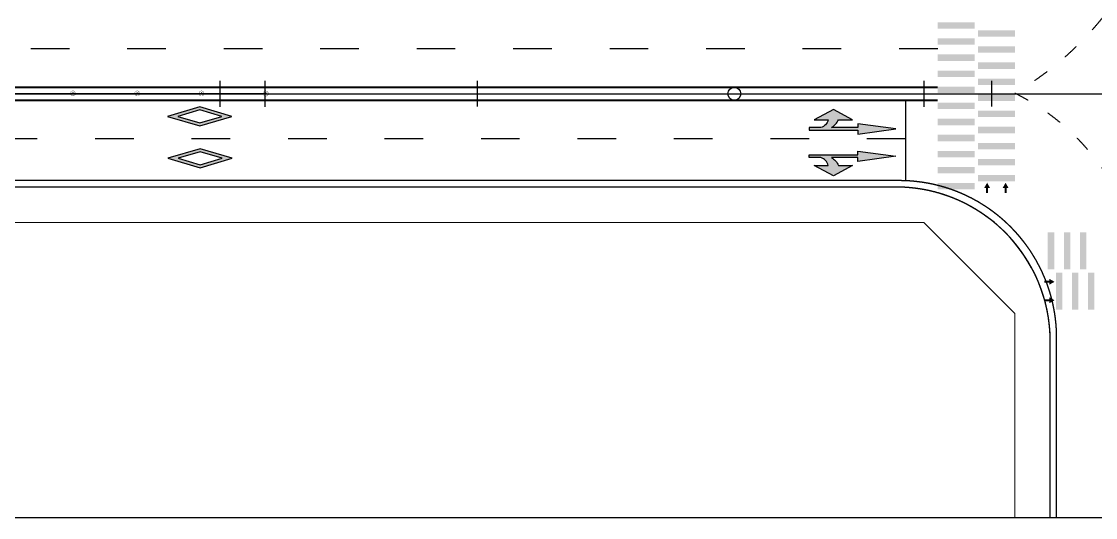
# Model space of a CAD drawing. Header units: millimetres. Extents: x -58335 to 291665, y -66693 to 213307.
# Drawn here: x 127654 to 211154, y -66693 to -28127 of the extents above; entities that cross this region are included whole.
import ezdxf
from ezdxf.xclip import XClip

# ---------------------------------------------------------------- set-up
doc = ezdxf.new("R2010")
doc.units = ezdxf.units.MM
doc.header["$LTSCALE"] = 1000
doc.header["$XCLIPFRAME"] = 0
doc.linetypes.add('X-SITE$0$ACAD_ISO03W100', pattern=[30, 12, -18])
doc.linetypes.add('X-SITE$0$H1', pattern=[1.5, 1, -0.5])
doc.layers.add('NOPLOT', color=193, linetype='Continuous', plot=False)
for name, color, linetype in [('X-SITE$0$----+0볼라드(신설)', 1, 'Continuous'), ('X-SITE$0$----+0중앙분리대(신설)', 1, 'Continuous'), ('X-SITE$0$-보도선', 7, 'Continuous'), ('X-SITE$0$0-교차로_횡단보도', 7, 'Continuous'), ('X-SITE$0$0-노면표시', 7, 'Continuous'), ('X-SITE$0$A-FUR', 252, 'X-SITE$0$H1'), ('X-SITE$0$A-전기충전기', 1, 'Continuous'), ('X-SITE$0$도로중심선', 9, 'Continuous'), ('X-SITE$0$도로체인', 9, 'Continuous'), ('X-SITE$0$차선계획', 7, 'Continuous')]:
    doc.layers.add(name, color=color, linetype=linetype)
for name, color, linetype, lineweight in [('X-SITE$0$--토지이용계획선', 251, 'Continuous', 5), ('X-SITE$0$-교차로 유도선', 7, 'Continuous', 0), ('X-SITE$0$-변경 블럭 외곽-', 252, 'Continuous', 0)]:
    doc.layers.add(name, color=color, linetype=linetype, lineweight=lineweight)

# ---------------------------------------------------------------- blocks, each defined once
blk = doc.blocks.new('X-SITE$0$SITE-2')
at = {"layer": 'X-SITE$0$도로중심선', "color": 252}
blk.add_lwpolyline([(184746.3494462992, 192619.8766052908), (184314.0666754325, 192619.8766571984, 0.4142079704072086), (184297.0669999999, 192602.8766572015), (184297.0669999999, 192435.5697927888, 0.4142179982388057), (184314.0672574644, 192418.5697927907), (184746.3494462992, 192418.569758324)], format="xyb", dxfattribs=at)
at = {"layer": 'X-SITE$0$도로체인', "color": 252}
for p, q in [((184422.7533408216, 192419.5714388382), (184422.7533711115, 192417.5714388384)), ((184426.2637520781, 192419.5697838451), (184426.2637519185, 192417.5697838451)), ((184442.7533408193, 192419.5717417376), (184442.7533711092, 192417.5717417378)), ((184477.4959288856, 192419.5697797603), (184477.4959287261, 192417.5697797603)), ((184482.7533408147, 192419.5723475363), (184482.7533711047, 192417.5723475366))]:
    blk.add_line(p, q, dxfattribs=at)
blk.add_circle((184462.753355962, 192418.5720446371), 0.5, dxfattribs=at)
blk = doc.blocks.new('X-SITE$0$A$C58c92af8')
at = {"layer": 'X-SITE$0$0-노면표시'}
h = blk.add_hatch(color=252, dxfattribs=at)
h.dxf.hatch_style = 1
h.paths.add_polyline_path([(429119.6842179969, 271094.1911467945), (431619.6723752692, 270351.6912206744), (434119.6842179969, 271094.1911467945), (431619.6723752692, 271836.6910729145)])
h.paths.add_polyline_path([(429912.5197454169, 271094.1911467945), (431619.672680445, 271601.2179198002), (433326.8417878821, 271094.1911467945), (431619.672680445, 270587.1643738186)], flags=16)
h = blk.add_hatch(color=252, dxfattribs=at)
edge = h.paths.add_edge_path()
edge.add_line((479908.328093119, 270222.5657765304), (478987.4506326392, 270222.3802740907))
edge.add_line((478987.4506326392, 270222.3802740907), (478987.4914231971, 270019.880277816))
edge.add_line((478987.4914231971, 270019.880277816), (482767.4913469031, 270020.6417253648))
edge.add_line((482767.4913469031, 270020.6417253648), (482767.5525346473, 269716.8917312359))
edge.add_line((482767.5525346473, 269716.8917312359), (485737.4708905891, 270122.4900028144))
edge.add_line((485737.4708905891, 270122.4900028144), (482767.3893666938, 270526.891714934))
edge.add_line((482767.3893666938, 270526.891714934), (482767.4505544379, 270223.1417209243))
edge.add_line((482767.4505544379, 270223.1417209243), (480718.3280778602, 270222.7289437389))
edge.add_arc((479955.2012870604, 271496.6451491538), 1484.999999075879, 300.9232962198686, 333.3404225896325)
edge.add_line((481282.3282094672, 270830.3425684308), (482362.328186579, 270830.5601253246))
edge.add_line((482362.328186579, 270830.5601253246), (480877.1650491431, 271640.2609684502))
edge.add_line((480877.1650491431, 271640.2609684502), (479392.3282476142, 270829.961845014))
edge.add_line((479392.3282476142, 270829.961845014), (480472.328224726, 270830.1794012224))
edge.add_arc((479680.287923629, 270999.8029863206), 809.9999994959517, 286.3516052359677, 347.91211357353694, ccw=False)
h = blk.add_hatch(color=252, dxfattribs=at)
h.dxf.hatch_style = 1
h.paths.add_polyline_path([(429143.8074575141, 267839.9483086502), (431643.7956128791, 267097.4483825599), (434143.8074575141, 267839.9483086502), (431643.7956128791, 268582.4482348)])
h.paths.add_polyline_path([(429936.6429849342, 267839.9483086502), (431643.7959199622, 268346.9750816559), (433350.9650273994, 267839.9483086502), (431643.7959199622, 267332.9215356742)], flags=16)
h = blk.add_hatch(color=252, dxfattribs=at)
edge = h.paths.add_edge_path()
edge.add_line((479908.7972303107, 267893.6559343373), (478987.9197679237, 267893.4704326128))
edge.add_line((478987.9197679237, 267893.4704326128), (478987.8789773658, 268095.9704282319))
edge.add_line((478987.8789773658, 268095.9704282319), (482767.8788991645, 268096.7318743204))
edge.add_line((482767.8788991645, 268096.7318743204), (482767.8177114204, 268400.4818684494))
edge.add_line((482767.8177114204, 268400.4818684494), (485737.899237223, 267996.080156151))
edge.add_line((485737.899237223, 267996.080156151), (482767.9808793738, 267590.4818847214))
edge.add_line((482767.9808793738, 267590.4818847214), (482767.9196916297, 267894.2318787312))
edge.add_line((482767.9196916297, 267894.2318787312), (480718.7972150519, 267893.8191015457))
edge.add_arc((479956.1837240563, 266619.5955491668), 1484.999999355438, 26.682660854001483, 59.099787223765304, ccw=False)
edge.add_line((481283.0420976356, 267286.4327515995), (482363.0420747474, 267286.6503078674))
edge.add_line((482363.0420747474, 267286.6503078674), (480878.2052732185, 266476.3511844014))
edge.add_line((480878.2052732185, 266476.3511844014), (479393.0421357825, 267286.0520281827))
edge.add_line((479393.0421357825, 267286.0520281827), (480473.0421148017, 267286.2695844506))
edge.add_arc((479681.0702152349, 267116.3269126092), 810.0000008741242, 12.11096996948014, 73.67147830704823)
at = {"layer": 'X-SITE$0$--토지이용계획선', "color": 251, "lineweight": 0, "flags": 128}
blk.add_lwpolyline([(487914.811434336, 262848.7581726646), (170441.8732686713, 262848.7994185423, -0.03192193167997125), (162294.7985463813, 263369.4717758631), (131878.1130700782, 267273.219208542, 0.06729011355411171), (116873.4099889472, 267172.1888986563), (57975.08938080817, 258805.3923391139)], format="xyb", dxfattribs=at)
at = {"layer": 'X-SITE$0$--토지이용계획선', "color": 252, "lineweight": 0}
blk.add_lwpolyline([(487914.811434336, 262848.758172605), (494985.8791127875, 255777.6895766889)], dxfattribs=at)
at = {"layer": 'X-SITE$0$-교차로 유도선', "color": 252, "linetype": 'X-SITE$0$ACAD_ISO03W100', "ltscale": 0.1, "flags": 128}
blk.add_lwpolyline([(504937.4783216193, 283833.1618556117, -0.1539089897089894), (494985.8787465766, 272905.1305840944, -0.2095478898976111), (504315.5217881873, 261768.505657438, -0.2894471455761055), (515676.9529557899, 272848.7540338968, -0.2486404513216439), (504937.4783216193, 283833.1618555521)], format="xyb", dxfattribs=at)
at = {"layer": 'X-SITE$0$-변경 블럭 외곽-', "lineweight": 0}
for p, q in [((487914.811424911, 262848.7581626975), (333055.8636798058, 262848.7782807553)), ((494985.8791021854, 255777.6895668355), (487914.811424911, 262848.7581626975)), ((494985.8791021854, 122014.7303550038), (494985.8791021854, 255777.6895668355))]:
    blk.add_line(p, q, dxfattribs=at)
at = {"layer": 'X-SITE$0$-보도선'}
for p, q in [((485735.8806613199, 265598.7584458466), (330263.0510135405, 265598.7786448475)), ((497735.8791022711, 46339.78032289678), (497735.8791022711, 253598.7584458466))]:
    blk.add_line(p, q, dxfattribs=at)
at = {"layer": 'X-SITE$0$-보도선', "color": 252}
blk.add_lwpolyline([(497735.8791127875, 99907.43377653975), (497735.8791127875, 253598.7584557568, 0.4142135243205538), (485735.8806710914, 265598.7584557568), (330263.0510240272, 265598.778654698, 0.1989123842618891), (326020.4098325446, 263841.4196174478), (325027.7694211677, 262848.7793348467)], format="xyb", dxfattribs=at)
at = {"layer": 'X-SITE$0$-보도선'}
blk.add_arc((485735.8791022785, 253598.7584458541), 11999.99999999255, 0, 89.99999255616102, dxfattribs=at)
at = {"layer": 'X-SITE$0$0-교차로_횡단보도', "color": 252}
for points in [[(491860.8787465766, 278411.2584232425), (488985.8787465766, 278411.2584232425), (491860.8787465766, 277911.2584232425), (488985.8787465766, 277911.2584232425)], [(492110.8787465766, 277786.2584232425), (494985.8787465766, 277786.2584232425), (492110.8787465766, 277286.2584232425), (494985.8787465766, 277286.2584232425)], [(491860.8787465766, 277161.2584232425), (488985.8787465766, 277161.2584232425), (491860.8787465766, 276661.2584232425), (488985.8787465766, 276661.2584232425)], [(492110.8787465766, 276536.2584232425), (494985.8787465766, 276536.2584232425), (492110.8787465766, 276036.2584232425), (494985.8787465766, 276036.2584232425)], [(491860.8787465766, 275911.2584232425), (488985.8787465766, 275911.2584232425), (491860.8787465766, 275411.2584232425), (488985.8787465766, 275411.2584232425)], [(492110.8787465766, 275286.2584232425), (494985.8787465766, 275286.2584232425), (492110.8787465766, 274786.2584232425), (494985.8787465766, 274786.2584232425)], [(491860.8787465766, 274661.2584232425), (488985.8787465766, 274661.2584232425), (491860.8787465766, 274161.2584232425), (488985.8787465766, 274161.2584232425)], [(492110.8787465766, 274036.2584232425), (494985.8787465766, 274036.2584232425), (492110.8787465766, 273536.2584232425), (494985.8787465766, 273536.2584232425)], [(491860.8787465766, 273411.2584232425), (488985.8787465766, 273411.2584232425), (491860.8787465766, 272911.2584232425), (488985.8787465766, 272911.2584232425)], [(492110.8787465766, 272786.2584232425), (494985.8787465766, 272786.2584232425), (492110.8787465766, 272286.2584232425), (494985.8787465766, 272286.2584232425)], [(491860.8787465766, 272161.2584232425), (488985.8787465766, 272161.2584232425), (491860.8787465766, 271661.2584232425), (488985.8787465766, 271661.2584232425)], [(492110.8787465766, 271536.2584232425), (494985.8787465766, 271536.2584232425), (492110.8787465766, 271036.2584232425), (494985.8787465766, 271036.2584232425)], [(491860.8787465766, 270911.2584232425), (488985.8787465766, 270911.2584232425), (491860.8787465766, 270411.2584232425), (488985.8787465766, 270411.2584232425)], [(492110.8787465766, 270286.2584232425), (494985.8787465766, 270286.2584232425), (492110.8787465766, 269786.2584232425), (494985.8787465766, 269786.2584232425)], [(491860.8787465766, 269661.2584232425), (488985.8787465766, 269661.2584232425), (491860.8787465766, 269161.2584232425), (488985.8787465766, 269161.2584232425)], [(492110.8787465766, 269036.2584232425), (494985.8787465766, 269036.2584232425), (492110.8787465766, 268536.2584232425), (494985.8787465766, 268536.2584232425)], [(491860.8787465766, 268411.2584232425), (488985.8787465766, 268411.2584232425), (491860.8787465766, 267911.2584232425), (488985.8787465766, 267911.2584232425)], [(492110.8787465766, 267786.2584232425), (494985.8787465766, 267786.2584232425), (492110.8787465766, 267286.2584232425), (494985.8787465766, 267286.2584232425)], [(491860.8787465766, 267161.2584232425), (488985.8787465766, 267161.2584232425), (491860.8787465766, 266661.2584232425), (488985.8787465766, 266661.2584232425)], [(492110.8787465766, 266536.2584232425), (494985.8787465766, 266536.2584232425), (492110.8787465766, 266036.2584232425), (494985.8787465766, 266036.2584232425)], [(491860.8787465766, 265911.2584232425), (488985.8787465766, 265911.2584232425), (491860.8787465766, 265411.2584232425), (488985.8787465766, 265411.2584232425)], [(492829.6287465766, 265936.2584232425), (493054.6287465766, 265536.2584232425), (492604.628748484, 265536.2584232425), (493054.6287465766, 265536.2584232425)], [(492754.628748484, 265536.2584232425), (492754.628748484, 265136.2584232425), (492904.628748484, 265536.2584232425), (492904.628748484, 265136.2584232425)], [(494267.1287465766, 265936.2584232425), (494492.1287465766, 265536.2584232425), (494042.128748484, 265536.2584232425), (494492.1287465766, 265536.2584232425)], [(494192.128748484, 265536.2584232425), (494192.128748484, 265136.2584232425), (494342.128748484, 265536.2584232425), (494342.128748484, 265136.2584232425)], [(497548.3802781776, 259205.404479984), (497548.3802781776, 262080.404479984), (498048.3802781776, 259205.404479984), (498048.3802781776, 262080.404479984)], [(498798.3802781776, 259205.404479984), (498798.3802781776, 262080.404479984), (499298.3802781776, 259205.404479984), (499298.3802781776, 262080.404479984)], [(500048.3802781776, 259205.404479984), (500048.3802781776, 262080.404479984), (500548.3802781776, 259205.404479984), (500548.3802781776, 262080.404479984)], [(498173.3802781776, 258955.404479984), (498173.3802781776, 256080.404479984), (498673.3802781776, 258955.404479984), (498673.3802781776, 256080.404479984)], [(499423.3802781776, 258955.404479984), (499423.3802781776, 256080.404479984), (499923.3802781776, 258955.404479984), (499923.3802781776, 256080.404479984)], [(500673.3802781776, 258955.404479984), (500673.3802781776, 256080.404479984), (501173.3802781776, 258955.404479984), (501173.3802781776, 256080.404479984)], [(497673.3802781776, 258311.6544800436), (497273.3802781776, 258311.6544800436), (497673.3802781776, 258161.6544800436), (497273.3802781776, 258161.6544800436)], [(498073.3802781776, 258236.6544800138), (497673.3802781776, 258011.6544800138), (497673.3802781776, 258461.6544800138), (497673.3802781776, 258011.6544800138)], [(497673.3802781776, 256874.1544800436), (497273.3802781776, 256874.1544800436), (497673.3802781776, 256724.1544800436), (497273.3802781776, 256724.1544800436)], [(498073.3802781776, 256799.1544800138), (497673.3802781776, 256574.1544800138), (497673.3802781776, 257024.1544800138), (497673.3802781776, 256574.1544800138)]]:
    blk.add_solid(points, dxfattribs=at)
at = {"layer": 'X-SITE$0$0-노면표시', "color": 252}
for points in [[(434119.6842179969, 271094.1911467945), (431619.6723752692, 271836.6910729145), (429119.6842179969, 271094.1911467945), (431619.6723752692, 270351.6912206744)], [(433326.8417878821, 271094.1911467945), (431619.672680445, 271601.2179198002), (429912.5197454169, 271094.1911467945), (431619.672680445, 270587.1643738186)], [(434143.8074575141, 267839.9483086502), (431643.7956128791, 268582.4482348), (429143.8074575141, 267839.9483086502), (431643.7956128791, 267097.4483825599)], [(433350.9650273994, 267839.9483086502), (431643.7959199622, 268346.9750816559), (429936.6429849342, 267839.9483086502), (431643.7959199622, 267332.9215356742)]]:
    blk.add_lwpolyline(points, close=True, dxfattribs=at)
for points in [[(479908.328093119, 270222.5657765304), (478987.4506326392, 270222.3802740907), (478987.4914231971, 270019.880277816), (482767.4913469031, 270020.6417253648), (482767.5525346473, 269716.8917312359), (485737.4708905891, 270122.4900028144), (482767.3893666938, 270526.891714934), (482767.4505544379, 270223.1417209243), (480718.3280778602, 270222.7289437389, 0.1423973180341528), (481282.3282094672, 270830.3425684308), (482362.328186579, 270830.5601253246), (480877.1650491431, 271640.2609684502), (479392.3282476142, 270829.961845014), (480472.328224726, 270830.1794012224, -0.2752605111601941)], [(479908.7972303107, 267893.6559343373), (478987.9197679237, 267893.4704326128), (478987.8789773658, 268095.9704282319), (482767.8788991645, 268096.7318743204), (482767.8177114204, 268400.4818684494), (485737.899237223, 267996.080156151), (482767.9808793738, 267590.4818847214), (482767.9196916297, 267894.2318787312), (480718.7972150519, 267893.8191015457, -0.1423973180341528), (481283.0420976356, 267286.4327515995), (482363.0420747474, 267286.6503078674), (480878.2052732185, 266476.3511844014), (479393.0421357825, 267286.0520281827), (480473.0421148017, 267286.2695844506, 0.2752605111601941)]]:
    blk.add_lwpolyline(points, format="xyb", close=True, dxfattribs=at)
at = {"layer": 'X-SITE$0$차선계획', "color": 252, "linetype": 'X-SITE$0$ACAD_ISO03W100', "ltscale": 0.25, "flags": 128}
for points in [[(488985.8787809089, 276348.7580336367), (334166.9486737922, 276348.7781476115)], [(486485.8787465766, 269348.7583583032), (331666.9477639869, 269348.7784723078)]]:
    blk.add_lwpolyline(points, dxfattribs=at)
at = {"layer": 'X-SITE$0$차선계획', "color": 252, "const_width": 150}
for points in [[(488985.8787809089, 273348.7580336367), (331666.9482846931, 273348.7784723078)], [(488985.878716059, 272348.7580335175), (331666.9481549934, 272348.7784723078)]]:
    blk.add_lwpolyline(points, dxfattribs=at)
at = {"layer": 'X-SITE$0$차선계획', "color": 252}
blk.add_lwpolyline([(486485.4947133735, 272348.7583583628), (486475.878754206, 266088.9545144772)], dxfattribs=at)
blk.add_lwpolyline([(498235.8791127875, 99907.43377653975), (498235.8791127875, 253848.7584233319, 0.4142135243198617), (485985.8807054237, 266098.7584233319), (330159.4976907447, 266098.7786681985, 0.1989123842625267), (325740.0797811225, 264268.1963376438), (324320.6626878455, 262848.7794267272)], format="xyb", dxfattribs=at)
at = {"layer": 'X-SITE$0$A-FUR', "ltscale": 10, "xscale": 1000, "yscale": 1000, "zscale": 1000}
blk.add_blockref('X-SITE$0$SITE-2', (-183989581.1208872, -192145721.043155), dxfattribs=at)
blk = doc.blocks.new('X-SITE$0$A$C46AD736B')
at = {"layer": 'X-SITE$0$----+0볼라드(신설)'}
for points, const_width in [([(-0.6892871983291116, 1.511220007494558, 0.8807857789941781), (0.2887401408515871, -1.63570531696314, 1.135349847660945)], 0.1458524483535628), ([(-0.4875321151630487, 1.068884332082234, 0.8807857790371579), (0.2042255999404006, -1.156932661600877, 1.135349847606935)], 0.09723496556904186), ([(-0.2857770320842974, 0.6265486569027416, 0.8807857792030622), (0.1197110589127988, -0.678160006122198, 1.135349847396445)], 0.04861748278452093)]:
    blk.add_lwpolyline(points, format="xyb", close=True, dxfattribs=dict(at, const_width=const_width))
blk.add_lwpolyline([(-0.08402194903464988, 0.1842129814904183, 0.8807857775336092), (0.03519651779788546, -0.1993873506435193, 1.13534984956791)], format="xyb", close=True, dxfattribs=at)

msp = doc.modelspace()

# ---------------------------------------------------------------- linework, layer by layer
at = {"layer": 'NOPLOT'}
msp.add_lwpolyline([(-58335.05098542862, -66693.16486962553), (291664.9490145714, -66693.16486962553), (291664.9490145714, 213306.8351303746), (-58335.05098542862, 213306.8351303746)], close=True, dxfattribs=at)
at = {"layer": 'X-SITE$0$----+0중앙분리대(신설)', "elevation": 2.866404379089567e-10, "flags": 128}
msp.add_lwpolyline([(116653.3371484848, -33716.67165843298), (146653.3371484848, -33726.40126684954)], dxfattribs=at)

# ---------------------------------------------------------------- block references
at = {"layer": 'X-SITE$0$----+0볼라드(신설)', "xscale": 120.4097901352008, "yscale": 120.4097901352008, "zscale": 120.4097901352008}
for p in [(131653.3355707268, -33721.53646213181), (136653.3360966452, -33723.15806370506), (141653.3358336861, -33724.77966502254), (146653.3371484813, -33726.4012668518)]:
    msp.add_blockref('X-SITE$0$A$C46AD736B', p, dxfattribs=at)
at = {"layer": 'X-SITE$0$A-전기충전기'}
ref = msp.add_blockref('X-SITE$0$A$C58c92af8', (-290103.3762674975, -306600.5986461655), dxfattribs=at)
XClip(ref).set_block_clipping_path([(231768.32528206886, 239907.43377653998), (581768.3252820689, 519907.4337765401)])

doc.saveas('drawing.dxf')
